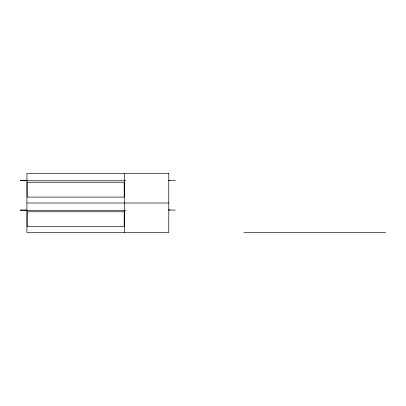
<?xml version="1.0" encoding="UTF-8"?>
<svg xmlns="http://www.w3.org/2000/svg" width="406" height="406" viewBox="0 0 406 406"><rect width="100%" height="100%" fill="white"/><g stroke="black" fill="none" stroke-linecap="round" stroke-linejoin="round"><path stroke-width="0.61" d="M168.8 180.315L170.048 180.315M168.774 180.523L175.402 180.523M20.3 180.553L26.913 180.589M20.336 180.64L26.913 180.64M25.679 180.751L125.677 180.751M26.913 203L168.774 203M168.8 209.866L170.048 209.866M20.3 210.11L26.913 210.11M168.774 210.075L175.402 210.075M20.315 210.146L26.913 210.196M25.679 210.303L125.677 210.303M243.839 232.552L385.7 232.552M124.444 173.448L124.444 232.552M168.774 173.448L26.913 173.448L26.913 232.552L168.774 232.552L168.774 173.448M124.19 182.238L27.161 182.238L27.161 197.088L124.19 197.088L124.19 182.238M124.19 211.79L27.161 211.79L27.161 226.644L124.19 226.644L124.19 211.79"/></g></svg>
